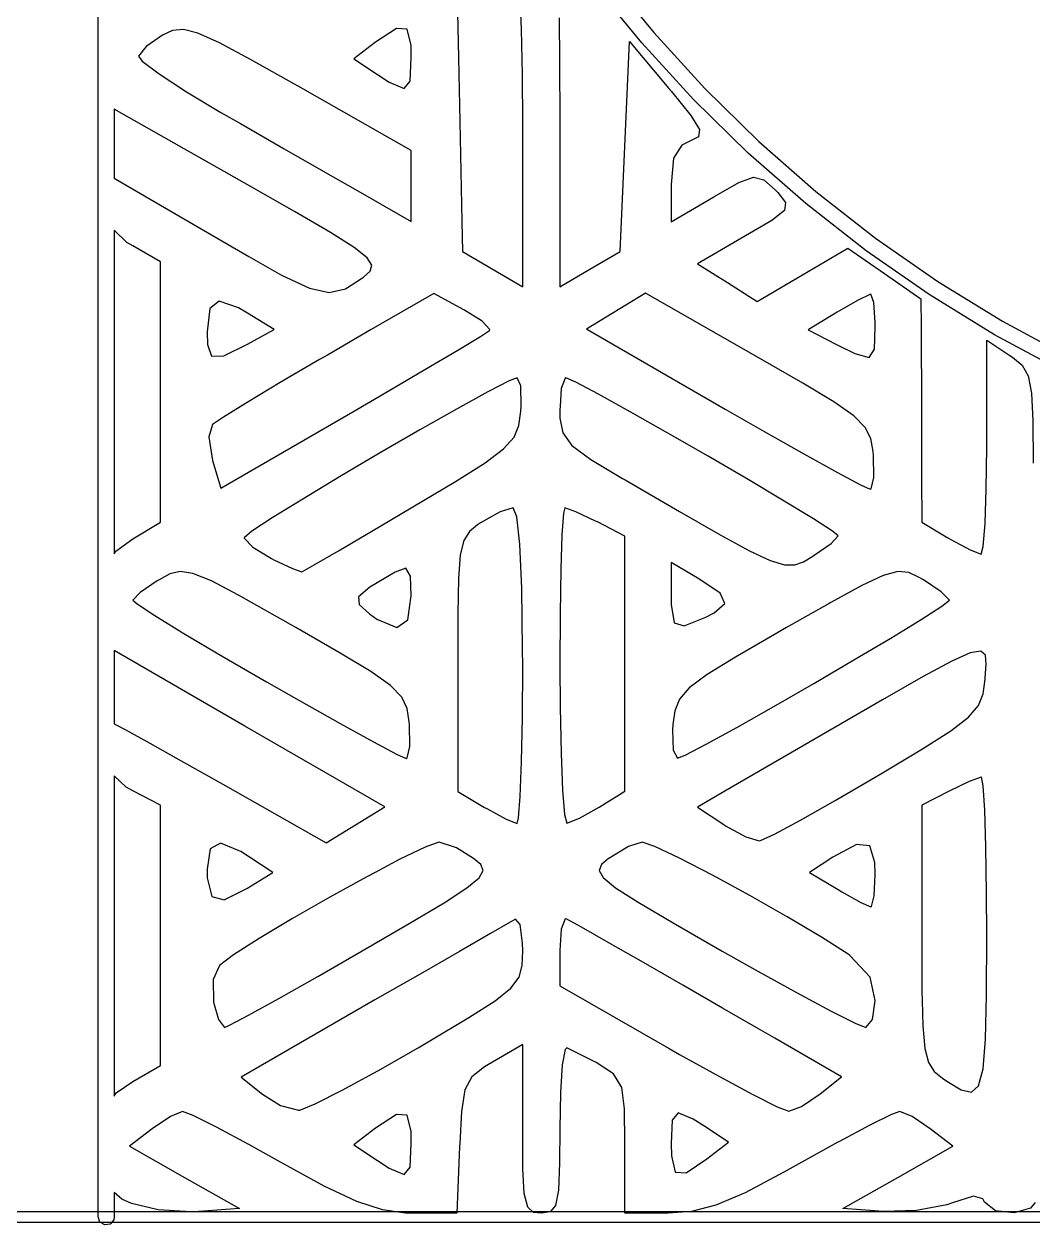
# Model space of a CAD drawing. Extents: x 19 to 403, y -177 to -75.
# Drawn here: x 155.93 to 165.23, y -177.08 to -166.02 of the extents above; entities that cross this region are included whole.
import ezdxf

# ---------------------------------------------------------------- set-up
doc = ezdxf.new("R2010")
doc.units = 0
doc.layers.add('BLACK', color=7, linetype='CONTINUOUS')

msp = doc.modelspace()

# ---------------------------------------------------------------- linework, layer by layer
at = {"layer": 'BLACK', "linetype": 'CONTINUOUS'}
for p, q in [((156.616, -177.009), (156.616, -81.759)), ((161.294, -165.556), (161.736, -166.097)), ((159.925, -165.715), (159.937, -166.327)), ((160.517, -166.065), (160.503, -165.732)), ((161.626, -166.192), (161.18, -165.644)), ((160.864, -165.961), (160.869, -166.365)), ((157.302, -166.078), (157.209, -166.121)), ((157.402, -166.068), (157.302, -166.078)), ((157.537, -166.102), (157.402, -166.068)), ((159.365, -166.058), (159.174, -166.186)), ((159.465, -166.064), (159.365, -166.058)), ((159.5, -166.215), (159.465, -166.064)), ((160.526, -166.49), (160.517, -166.065)), ((157.209, -166.121), (157.061, -166.224)), ((157.734, -166.191), (157.537, -166.102)), ((158.021, -166.344), (157.734, -166.191)), ((159.174, -166.186), (158.973, -166.34)), ((161.427, -168.114), (161.512, -166.179)), ((161.512, -166.179), (161.876, -166.611)), ((162.102, -166.713), (161.626, -166.192)), ((161.736, -166.097), (162.207, -166.613)), ((157.061, -166.224), (156.988, -166.315)), ((159.502, -166.327), (159.5, -166.215)), ((156.988, -166.315), (157.023, -166.36)), ((157.023, -166.36), (157.179, -166.478)), ((158.427, -166.572), (158.021, -166.344)), ((158.973, -166.34), (159.192, -166.483)), ((159.492, -166.543), (159.502, -166.327)), ((159.937, -166.327), (159.949, -166.915)), ((160.869, -166.365), (160.87, -166.912)), ((157.179, -166.478), (157.431, -166.642)), ((159.192, -166.483), (159.3, -166.553)), ((160.529, -166.927), (160.526, -166.49)), ((158.461, -166.591), (158.427, -166.572)), ((159.501, -167.183), (158.461, -166.591)), ((159.3, -166.553), (159.438, -166.612)), ((159.438, -166.612), (159.492, -166.543)), ((161.876, -166.611), (161.901, -166.641)), ((162.207, -166.613), (162.705, -167.101)), ((157.431, -166.642), (157.749, -166.833)), ((161.901, -166.641), (162.079, -166.861)), ((162.607, -167.207), (162.102, -166.713)), ((157.962, -167.482), (156.766, -166.803)), ((156.766, -166.803), (156.766, -167.439)), ((157.749, -166.833), (157.928, -166.936)), ((157.928, -166.936), (158.331, -167.167)), ((159.949, -166.915), (159.967, -167.837)), ((160.529, -168.438), (160.529, -166.927)), ((160.87, -166.912), (160.871, -168.438)), ((162.079, -166.861), (162.158, -166.989)), ((162.15, -167.057), (162.068, -167.097)), ((162.158, -166.989), (162.15, -167.057)), ((158.331, -167.167), (158.713, -167.386)), ((159.502, -167.51), (159.501, -167.183)), ((161.994, -167.133), (161.918, -167.255)), ((162.068, -167.097), (161.994, -167.133)), ((162.705, -167.101), (163.231, -167.561)), ((161.918, -167.255), (161.897, -167.496)), ((163.138, -167.673), (162.607, -167.207)), ((158.713, -167.386), (159.011, -167.556)), ((156.766, -167.439), (157.044, -167.601)), ((158.425, -167.745), (157.962, -167.482)), ((159.502, -167.837), (159.502, -167.51)), ((161.897, -167.496), (161.897, -167.84)), ((162.291, -167.609), (162.52, -167.479)), ((162.52, -167.479), (162.657, -167.428)), ((162.657, -167.428), (162.751, -167.453)), ((162.751, -167.453), (162.855, -167.547)), ((157.044, -167.601), (157.058, -167.609)), ((157.058, -167.609), (157.323, -167.764)), ((159.011, -167.556), (159.502, -167.837)), ((161.897, -167.84), (162.291, -167.609)), ((162.855, -167.547), (162.879, -167.571)), ((162.879, -167.571), (162.952, -167.661)), ((163.231, -167.561), (163.781, -167.991)), ((158.757, -167.939), (158.425, -167.745)), ((162.941, -167.735), (162.825, -167.827)), ((162.952, -167.661), (162.941, -167.735)), ((163.695, -168.108), (163.138, -167.673)), ((157.323, -167.764), (157.662, -167.961)), ((159.967, -167.837), (159.973, -168.114)), ((162.825, -167.827), (162.582, -167.971)), ((156.881, -168.03), (156.766, -167.916)), ((156.766, -167.916), (156.766, -170.898)), ((157.662, -167.961), (158.004, -168.16)), ((158.975, -168.076), (158.757, -167.939)), ((156.936, -168.063), (156.881, -168.03)), ((157.192, -168.209), (156.936, -168.063)), ((159.096, -168.172), (158.975, -168.076)), ((162.582, -167.971), (162.14, -168.226)), ((163.781, -167.991), (164.354, -168.389)), ((158.004, -168.16), (158.307, -168.331)), ((159.14, -168.24), (159.096, -168.172)), ((159.973, -168.114), (160.529, -168.438)), ((161.149, -168.276), (161.427, -168.114)), ((163.107, -168.329), (163.524, -168.084)), ((163.524, -168.084), (163.862, -168.317)), ((164.275, -168.511), (163.695, -168.108)), ((157.193, -170.609), (157.192, -168.209)), ((159.062, -168.349), (159.123, -168.294)), ((159.123, -168.294), (159.14, -168.24)), ((160.871, -168.438), (161.149, -168.276)), ((162.14, -168.226), (162.415, -168.401)), ((158.307, -168.331), (158.563, -168.451)), ((158.897, -168.457), (159.052, -168.357)), ((159.052, -168.357), (159.062, -168.349)), ((162.415, -168.401), (162.691, -168.575)), ((162.691, -168.575), (163.107, -168.329)), ((163.862, -168.317), (164.199, -168.551)), ((164.354, -168.389), (164.949, -168.755)), ((158.563, -168.451), (158.747, -168.491)), ((158.747, -168.491), (158.897, -168.457)), ((159.709, -168.5), (159.132, -168.834)), ((159.987, -168.65), (159.709, -168.5)), ((161.66, -168.499), (161.118, -168.828)), ((162.698, -169.09), (161.66, -168.499)), ((163.729, -168.51), (163.614, -168.565)), ((163.738, -168.508), (163.729, -168.51)), ((163.765, -168.583), (163.738, -168.508)), ((164.876, -168.881), (164.275, -168.511)), ((157.733, -168.57), (157.645, -168.64)), ((157.911, -168.634), (157.733, -168.57)), ((163.614, -168.565), (163.428, -168.672)), ((163.778, -168.769), (163.765, -168.583)), ((164.199, -168.551), (164.2, -168.807)), ((157.645, -168.64), (157.621, -168.855)), ((157.994, -168.683), (157.911, -168.634)), ((158.239, -168.834), (157.994, -168.683)), ((160.156, -168.757), (159.987, -168.65)), ((163.428, -168.672), (163.159, -168.835)), ((157.994, -168.967), (158.239, -168.834)), ((159.132, -168.834), (158.729, -169.068)), ((160.139, -168.897), (160.223, -168.842)), ((160.226, -168.832), (160.156, -168.757)), ((160.223, -168.842), (160.226, -168.832)), ((161.118, -168.828), (161.125, -168.832)), ((161.125, -168.832), (162.396, -169.566)), ((163.159, -168.835), (163.422, -168.971)), ((163.771, -169.014), (163.778, -168.807)), ((163.778, -168.807), (163.778, -168.769)), ((164.2, -168.807), (164.203, -169.58)), ((164.949, -168.755), (165.563, -169.087)), ((157.621, -168.855), (157.624, -168.971)), ((159.932, -169.022), (160.139, -168.897)), ((164.805, -169.917), (164.805, -168.932)), ((164.805, -168.932), (165.018, -169.072)), ((165.498, -169.217), (164.876, -168.881)), ((157.624, -168.971), (157.663, -169.079)), ((157.775, -169.074), (157.994, -168.967)), ((158.729, -169.068), (158.658, -169.109)), ((159.628, -169.202), (159.932, -169.022)), ((163.422, -168.971), (163.589, -169.054)), ((163.589, -169.054), (163.721, -169.09)), ((163.721, -169.09), (163.771, -169.014)), ((165.018, -169.072), (165.042, -169.087)), ((157.663, -169.079), (157.775, -169.074)), ((158.658, -169.109), (158.295, -169.322)), ((163.11, -169.326), (162.698, -169.09)), ((165.042, -169.087), (165.131, -169.161)), ((165.131, -169.161), (165.187, -169.259)), ((159.252, -169.423), (159.628, -169.202)), ((160.477, -169.278), (160.403, -169.306)), ((160.511, -169.353), (160.477, -169.278)), ((160.92, -169.28), (160.885, -169.377)), ((160.927, -169.278), (160.92, -169.28)), ((161.02, -169.318), (160.927, -169.278)), ((165.187, -169.259), (165.218, -169.418)), ((158.295, -169.322), (157.989, -169.505)), ((160.403, -169.306), (160.208, -169.407)), ((160.516, -169.538), (160.511, -169.353)), ((160.885, -169.377), (160.873, -169.538)), ((161.228, -169.428), (161.02, -169.318)), ((163.396, -169.499), (163.11, -169.326)), ((157.989, -169.505), (157.771, -169.641)), ((158.965, -169.59), (159.252, -169.423)), ((160.208, -169.407), (159.924, -169.563)), ((161.52, -169.59), (161.228, -169.428)), ((163.58, -169.628), (163.396, -169.499)), ((165.218, -169.418), (165.23, -169.674)), ((157.749, -170.295), (158.965, -169.59)), ((159.924, -169.563), (159.582, -169.757)), ((160.494, -169.716), (160.512, -169.586)), ((160.512, -169.586), (160.516, -169.538)), ((160.873, -169.538), (160.871, -169.573)), ((160.871, -169.573), (160.872, -169.65)), ((161.867, -169.787), (161.52, -169.59)), ((162.396, -169.566), (162.739, -169.763)), ((164.203, -169.58), (164.205, -170.195)), ((157.671, -169.709), (157.637, -169.822)), ((157.771, -169.641), (157.671, -169.709)), ((160.449, -169.824), (160.494, -169.716)), ((160.872, -169.65), (160.899, -169.785)), ((163.686, -169.734), (163.58, -169.628)), ((163.738, -169.837), (163.686, -169.734)), ((165.23, -169.674), (165.232, -170.065)), ((157.637, -169.822), (157.671, -170.039)), ((159.582, -169.757), (159.211, -169.972)), ((160.353, -169.932), (160.449, -169.824)), ((160.899, -169.785), (160.983, -169.901)), ((162.239, -170.001), (161.867, -169.787)), ((162.739, -169.763), (163.121, -169.979)), ((163.759, -169.957), (163.738, -169.837)), ((160.182, -170.061), (160.353, -169.932)), ((160.983, -169.901), (161.156, -170.029)), ((163.762, -169.992), (163.759, -169.957)), ((164.8, -170.305), (164.805, -169.917)), ((157.671, -170.039), (157.749, -170.295)), ((159.211, -169.972), (158.841, -170.19)), ((159.911, -170.232), (160.182, -170.061)), ((161.156, -170.029), (161.448, -170.204)), ((162.606, -170.216), (162.239, -170.001)), ((163.121, -169.979), (163.43, -170.15)), ((163.766, -170.195), (163.762, -169.992)), ((163.43, -170.15), (163.642, -170.263)), ((158.841, -170.19), (158.502, -170.395)), ((159.517, -170.467), (159.911, -170.232)), ((161.448, -170.204), (161.474, -170.219)), ((161.474, -170.219), (161.974, -170.509)), ((162.939, -170.414), (162.606, -170.216)), ((163.642, -170.263), (163.731, -170.304)), ((163.74, -170.3), (163.766, -170.195)), ((164.205, -170.195), (164.206, -170.609)), ((158.502, -170.395), (158.222, -170.568)), ((163.731, -170.304), (163.74, -170.3)), ((164.789, -170.621), (164.8, -170.305)), ((159.138, -170.691), (159.502, -170.476)), ((159.502, -170.476), (159.517, -170.467)), ((160.44, -170.475), (160.321, -170.513)), ((160.476, -170.56), (160.44, -170.475)), ((160.918, -170.475), (160.905, -170.526)), ((161.019, -170.511), (160.918, -170.475)), ((161.2, -170.597), (161.019, -170.511)), ((161.974, -170.509), (162.349, -170.723)), ((163.208, -170.578), (162.939, -170.414)), ((156.937, -170.761), (157.193, -170.609)), ((158.222, -170.568), (158.033, -170.692)), ((160.141, -170.613), (160.114, -170.631)), ((160.321, -170.513), (160.141, -170.613)), ((160.503, -170.809), (160.476, -170.56)), ((160.905, -170.526), (160.891, -170.723)), ((161.217, -170.606), (161.2, -170.597)), ((161.469, -170.736), (161.217, -170.606)), ((163.383, -170.691), (163.208, -170.578)), ((164.206, -170.609), (164.416, -170.733)), ((164.773, -170.831), (164.789, -170.621)), ((158.033, -170.692), (157.963, -170.751)), ((158.831, -170.871), (159.138, -170.691)), ((160.038, -170.693), (159.986, -170.776)), ((160.114, -170.631), (160.038, -170.693)), ((160.891, -170.723), (160.88, -171.041)), ((162.349, -170.723), (162.62, -170.871)), ((163.436, -170.733), (163.383, -170.691)), ((156.779, -170.874), (156.937, -170.761)), ((157.963, -170.751), (157.964, -170.756)), ((157.964, -170.756), (158.043, -170.838)), ((158.043, -170.838), (158.215, -170.943)), ((159.986, -170.776), (159.954, -170.91)), ((160.521, -171.218), (160.503, -170.809)), ((161.469, -173.087), (161.469, -170.736)), ((163.214, -170.913), (163.371, -170.803)), ((163.371, -170.803), (163.436, -170.733)), ((164.416, -170.733), (164.454, -170.756)), ((164.454, -170.756), (164.473, -170.767)), ((164.473, -170.767), (164.652, -170.863)), ((164.754, -170.903), (164.773, -170.831)), ((156.766, -170.898), (156.779, -170.874)), ((158.215, -170.943), (158.235, -170.954)), ((158.235, -170.954), (158.408, -171.036)), ((158.609, -171), (158.831, -170.871)), ((159.954, -170.91), (159.937, -171.126)), ((162.62, -170.871), (162.81, -170.96)), ((163.115, -170.972), (163.201, -170.921)), ((163.201, -170.921), (163.214, -170.913)), ((164.652, -170.863), (164.754, -170.903)), ((157.373, -171.062), (157.278, -171.085)), ((157.491, -171.08), (157.373, -171.062)), ((158.408, -171.036), (158.493, -171.065)), ((158.493, -171.065), (158.5, -171.062)), ((158.5, -171.062), (158.609, -171)), ((159.452, -171.033), (159.353, -171.068)), ((159.494, -171.105), (159.452, -171.033)), ((160.88, -171.041), (160.873, -171.452)), ((162.153, -171.13), (161.897, -170.979)), ((161.897, -170.979), (161.897, -171.283)), ((162.81, -170.96), (162.942, -171.001)), ((162.942, -171.001), (163.036, -171.002)), ((163.036, -171.002), (163.115, -170.972)), ((163.986, -171.063), (163.852, -171.1)), ((164.086, -171.072), (163.986, -171.063)), ((157.162, -171.149), (157.003, -171.257)), ((157.178, -171.139), (157.162, -171.149)), ((157.278, -171.085), (157.178, -171.139)), ((157.66, -171.149), (157.491, -171.08)), ((157.91, -171.28), (157.66, -171.149)), ((159.353, -171.068), (159.12, -171.206)), ((159.502, -171.285), (159.494, -171.105)), ((159.937, -171.126), (159.934, -171.285)), ((162.349, -171.262), (162.153, -171.13)), ((163.852, -171.1), (163.655, -171.191)), ((164.181, -171.116), (164.086, -171.072)), ((164.221, -171.139), (164.181, -171.116)), ((164.386, -171.249), (164.221, -171.139)), ((157.003, -171.257), (156.938, -171.327)), ((158.269, -171.482), (157.91, -171.28)), ((159.12, -171.206), (159.015, -171.296)), ((159.471, -171.508), (159.502, -171.285)), ((159.934, -171.285), (159.931, -171.453)), ((160.528, -171.78), (160.521, -171.218)), ((161.897, -171.283), (161.898, -171.367)), ((162.393, -171.356), (162.349, -171.262)), ((163.655, -171.191), (163.367, -171.348)), ((164.46, -171.324), (164.386, -171.249)), ((156.938, -171.327), (156.976, -171.36)), ((156.976, -171.36), (157.139, -171.467)), ((159.015, -171.296), (159.021, -171.367)), ((159.021, -171.367), (159.118, -171.453)), ((161.898, -171.367), (161.924, -171.534)), ((162.293, -171.444), (162.393, -171.356)), ((163.353, -171.356), (162.96, -171.579)), ((163.367, -171.348), (163.353, -171.356)), ((164.201, -171.505), (164.391, -171.383)), ((164.391, -171.383), (164.461, -171.327)), ((164.461, -171.327), (164.46, -171.324)), ((157.139, -171.467), (157.408, -171.632)), ((158.439, -171.579), (158.269, -171.482)), ((159.118, -171.453), (159.186, -171.501)), ((159.186, -171.501), (159.369, -171.579)), ((159.931, -171.453), (159.93, -171.92)), ((160.873, -171.452), (160.871, -171.929)), ((162.017, -171.564), (162.218, -171.483)), ((162.218, -171.483), (162.293, -171.444)), ((163.921, -171.675), (164.201, -171.505)), ((158.847, -171.814), (158.439, -171.579)), ((159.369, -171.579), (159.471, -171.508)), ((161.924, -171.534), (162.017, -171.564)), ((162.96, -171.579), (162.872, -171.629)), ((157.408, -171.632), (157.76, -171.841)), ((162.872, -171.629), (162.49, -171.85)), ((163.581, -171.877), (163.921, -171.675)), ((157.97, -172.486), (156.766, -171.791)), ((156.766, -171.791), (156.766, -172.465)), ((159.129, -171.985), (158.847, -171.814)), ((160.529, -171.929), (160.528, -171.78)), ((164.653, -171.813), (164.482, -171.889)), ((164.751, -171.796), (164.653, -171.813)), ((164.794, -171.833), (164.751, -171.796)), ((164.801, -171.917), (164.794, -171.833)), ((157.76, -171.841), (158.169, -172.079)), ((159.93, -171.92), (159.93, -173.089)), ((160.526, -172.406), (160.529, -171.929)), ((160.871, -171.929), (160.873, -172.311)), ((162.49, -171.85), (162.229, -172.012)), ((163.212, -172.093), (163.581, -171.877)), ((164.482, -171.889), (164.219, -172.031)), ((164.79, -172.042), (164.801, -171.917)), ((159.31, -172.114), (159.129, -171.985)), ((162.229, -172.012), (162.064, -172.135)), ((164.219, -172.031), (163.844, -172.245)), ((164.772, -172.188), (164.789, -172.055)), ((164.789, -172.055), (164.79, -172.042)), ((158.169, -172.079), (158.467, -172.249)), ((159.414, -172.22), (159.31, -172.114)), ((162.064, -172.135), (161.973, -172.239)), ((162.842, -172.306), (163.212, -172.093)), ((158.467, -172.249), (158.846, -172.462)), ((159.464, -172.324), (159.414, -172.22)), ((161.973, -172.239), (161.93, -172.345)), ((163.844, -172.245), (163.34, -172.537)), ((164.729, -172.298), (164.772, -172.188)), ((159.484, -172.446), (159.464, -172.324)), ((160.873, -172.311), (160.882, -172.738)), ((161.93, -172.345), (161.913, -172.473)), ((162.501, -172.498), (162.842, -172.306)), ((164.638, -172.405), (164.729, -172.298)), ((156.766, -172.465), (156.865, -172.518)), ((159.259, -173.231), (157.97, -172.486)), ((158.846, -172.462), (159.154, -172.632)), ((159.486, -172.473), (159.484, -172.446)), ((159.49, -172.675), (159.486, -172.473)), ((160.518, -172.817), (160.526, -172.406)), ((161.913, -172.473), (161.91, -172.525)), ((162.219, -172.653), (162.501, -172.498)), ((164.474, -172.531), (164.638, -172.405)), ((156.865, -172.518), (157.092, -172.644)), ((161.91, -172.525), (161.917, -172.708)), ((163.34, -172.537), (162.392, -173.087)), ((164.212, -172.697), (164.474, -172.531)), ((157.092, -172.644), (157.403, -172.818)), ((159.154, -172.632), (159.366, -172.744)), ((159.465, -172.78), (159.49, -172.675)), ((161.917, -172.708), (161.956, -172.781)), ((162.027, -172.753), (162.219, -172.653)), ((163.83, -172.926), (164.212, -172.697)), ((157.403, -172.818), (157.767, -173.023)), ((159.366, -172.744), (159.456, -172.784)), ((159.456, -172.784), (159.465, -172.78)), ((160.506, -173.135), (160.518, -172.817)), ((160.882, -172.738), (160.896, -173.077)), ((161.956, -172.781), (162.027, -172.753)), ((163.778, -172.956), (163.83, -172.926)), ((156.874, -173.049), (156.766, -172.946)), ((156.766, -172.946), (156.766, -175.896)), ((156.937, -173.084), (156.874, -173.049)), ((157.767, -173.023), (158.717, -173.561)), ((163.408, -173.172), (163.778, -172.956)), ((164.644, -172.996), (164.458, -173.086)), ((164.754, -172.956), (164.644, -172.996)), ((164.758, -172.955), (164.754, -172.956)), ((164.773, -173.036), (164.758, -172.955)), ((164.786, -173.26), (164.773, -173.036)), ((157.193, -173.216), (156.937, -173.084)), ((159.93, -173.089), (160.178, -173.236)), ((160.491, -173.332), (160.506, -173.135)), ((160.896, -173.077), (160.914, -173.3)), ((161.234, -173.233), (161.469, -173.087)), ((162.392, -173.087), (162.139, -173.233)), ((164.458, -173.086), (164.206, -173.216)), ((157.193, -175.614), (157.193, -173.216)), ((158.717, -173.561), (159.259, -173.231)), ((160.178, -173.236), (160.197, -173.247)), ((160.197, -173.247), (160.376, -173.343)), ((161.053, -173.334), (161.234, -173.233)), ((162.139, -173.233), (162.381, -173.393)), ((163.089, -173.352), (163.408, -173.172)), ((164.206, -173.216), (164.206, -174.407)), ((164.797, -173.6), (164.786, -173.26)), ((160.376, -173.343), (160.478, -173.383)), ((160.478, -173.383), (160.491, -173.332)), ((160.914, -173.3), (160.935, -173.381)), ((160.935, -173.381), (160.937, -173.38)), ((160.937, -173.38), (161.053, -173.334)), ((162.849, -173.481), (163.089, -173.352)), ((162.381, -173.393), (162.398, -173.404)), ((162.398, -173.404), (162.585, -173.507)), ((162.72, -173.542), (162.849, -173.481)), ((157.744, -173.565), (157.648, -173.617)), ((157.931, -173.643), (157.744, -173.565)), ((159.631, -173.601), (159.398, -173.714)), ((159.755, -173.556), (159.631, -173.601)), ((159.758, -173.556), (159.755, -173.556)), ((159.918, -173.607), (159.758, -173.556)), ((160.076, -173.706), (159.918, -173.607)), ((161.503, -173.595), (161.322, -173.706)), ((161.63, -173.556), (161.503, -173.595)), ((161.747, -173.596), (161.63, -173.556)), ((161.975, -173.704), (161.747, -173.596)), ((162.585, -173.507), (162.709, -173.545)), ((162.709, -173.545), (162.72, -173.542)), ((163.606, -173.576), (163.387, -173.694)), ((163.727, -173.589), (163.606, -173.576)), ((163.774, -173.742), (163.727, -173.589)), ((164.803, -174.027), (164.797, -173.6)), ((157.648, -173.617), (157.621, -173.805)), ((158.012, -173.694), (157.931, -173.643)), ((158.226, -173.834), (158.012, -173.694)), ((159.398, -173.714), (159.17, -173.834)), ((160.142, -173.762), (160.076, -173.706)), ((161.321, -173.706), (161.256, -173.763)), ((161.322, -173.706), (161.321, -173.706)), ((162.278, -173.861), (161.975, -173.704)), ((163.387, -173.694), (163.173, -173.834)), ((157.621, -173.805), (157.623, -173.885)), ((160.129, -173.884), (160.166, -173.817)), ((160.166, -173.817), (160.142, -173.762)), ((161.256, -173.763), (161.233, -173.817)), ((161.233, -173.817), (161.233, -173.817)), ((161.233, -173.817), (161.269, -173.883)), ((163.778, -173.853), (163.774, -173.742)), ((157.623, -173.885), (157.664, -174.057)), ((157.988, -173.982), (158.226, -173.834)), ((159.093, -173.875), (158.752, -174.063)), ((159.17, -173.834), (159.093, -173.875)), ((160.015, -173.978), (160.129, -173.884)), ((161.269, -173.883), (161.383, -173.976)), ((162.621, -174.048), (162.278, -173.861)), ((163.173, -173.834), (163.435, -173.993)), ((163.768, -174.051), (163.778, -173.853)), ((157.777, -174.086), (157.988, -173.982)), ((159.805, -174.114), (160.015, -173.978)), ((161.383, -173.976), (161.592, -174.11)), ((162.967, -174.245), (162.621, -174.048)), ((163.435, -173.993), (163.469, -174.014)), ((163.469, -174.014), (163.645, -174.112)), ((163.743, -174.15), (163.768, -174.051)), ((164.805, -174.409), (164.803, -174.027)), ((157.664, -174.057), (157.777, -174.086)), ((158.752, -174.063), (158.409, -174.26)), ((159.482, -174.306), (159.805, -174.114)), ((161.592, -174.11), (161.915, -174.299)), ((163.645, -174.112), (163.738, -174.153)), ((163.738, -174.153), (163.743, -174.15)), ((158.409, -174.26), (158.102, -174.443)), ((160.464, -174.264), (160.413, -174.293)), ((160.505, -174.315), (160.464, -174.264)), ((160.921, -174.263), (160.885, -174.356)), ((160.935, -174.264), (160.921, -174.263)), ((161.071, -174.34), (160.935, -174.264)), ((163.281, -174.432), (162.967, -174.245)), ((159.05, -174.557), (159.482, -174.306)), ((160.413, -174.293), (160.231, -174.398)), ((160.527, -174.487), (160.505, -174.315)), ((160.885, -174.356), (160.871, -174.554)), ((161.318, -174.481), (161.071, -174.34)), ((161.915, -174.299), (162.368, -174.559)), ((158.102, -174.443), (157.865, -174.595)), ((160.231, -174.398), (159.946, -174.562)), ((160.529, -174.556), (160.527, -174.487)), ((161.642, -174.666), (161.318, -174.481)), ((163.527, -174.589), (163.281, -174.432)), ((164.206, -174.407), (164.206, -174.475)), ((164.206, -174.475), (164.208, -174.93)), ((164.803, -174.967), (164.805, -174.409)), ((157.865, -174.595), (157.734, -174.693)), ((158.64, -174.793), (159.05, -174.557)), ((159.946, -174.562), (159.583, -174.771)), ((160.524, -174.692), (160.529, -174.556)), ((160.871, -174.554), (160.871, -174.556)), ((160.871, -174.556), (160.871, -174.88)), ((162.368, -174.559), (162.669, -174.729)), ((163.543, -174.6), (163.527, -174.589)), ((163.732, -174.8), (163.543, -174.6)), ((157.734, -174.693), (157.678, -174.822)), ((160.496, -174.799), (160.524, -174.692)), ((162.004, -174.874), (161.642, -174.666)), ((157.678, -174.822), (157.68, -175.029)), ((158.282, -174.995), (158.64, -174.793)), ((159.583, -174.771), (159.168, -175.01)), ((160.421, -174.901), (160.496, -174.799)), ((162.669, -174.729), (163.053, -174.942)), ((163.778, -175.014), (163.732, -174.8)), ((160.274, -175.018), (160.421, -174.901)), ((160.871, -174.88), (161.878, -175.457)), ((162.37, -175.084), (162.004, -174.874)), ((164.208, -174.93), (164.21, -175.014)), ((157.68, -175.029), (157.727, -175.191)), ((159.168, -175.01), (157.936, -175.72)), ((158.003, -175.15), (158.282, -174.995)), ((160.033, -175.172), (160.274, -175.018)), ((163.053, -174.942), (163.37, -175.112)), ((163.753, -175.191), (163.778, -175.014)), ((164.21, -175.014), (164.216, -175.247)), ((164.794, -175.372), (164.803, -174.967)), ((157.827, -175.242), (158.003, -175.15)), ((162.702, -175.276), (162.37, -175.084)), ((163.37, -175.112), (163.591, -175.224)), ((157.727, -175.191), (157.78, -175.263)), ((157.78, -175.263), (157.827, -175.242)), ((159.674, -175.386), (160.033, -175.172)), ((163.591, -175.224), (163.691, -175.264)), ((163.691, -175.264), (163.753, -175.191)), ((164.216, -175.247), (164.235, -175.456)), ((162.853, -175.363), (162.702, -175.276)), ((163.467, -175.717), (162.853, -175.363)), ((164.772, -175.644), (164.794, -175.372)), ((159.195, -175.663), (159.566, -175.45)), ((159.566, -175.45), (159.674, -175.386)), ((160.529, -175.42), (160.251, -175.582)), ((160.529, -176.197), (160.529, -175.42)), ((160.92, -175.467), (160.894, -175.606)), ((160.935, -175.452), (160.92, -175.467)), ((161.206, -175.586), (160.935, -175.452)), ((161.878, -175.457), (161.974, -175.511)), ((164.235, -175.456), (164.268, -175.587)), ((160.251, -175.582), (160.176, -175.626)), ((161.365, -175.691), (161.206, -175.586)), ((161.974, -175.511), (162.341, -175.716)), ((164.268, -175.587), (164.32, -175.668)), ((156.937, -175.76), (157.193, -175.614)), ((158.867, -175.841), (159.195, -175.663)), ((160.176, -175.626), (160.061, -175.718)), ((160.894, -175.606), (160.877, -175.862)), ((161.443, -175.817), (161.365, -175.691)), ((164.32, -175.668), (164.381, -175.717)), ((164.73, -175.8), (164.772, -175.644)), ((156.784, -175.865), (156.937, -175.76)), ((157.936, -175.72), (158.13, -175.877)), ((160.061, -175.718), (159.996, -175.839)), ((161.468, -176.013), (161.443, -175.817)), ((162.341, -175.716), (162.651, -175.882)), ((163.271, -175.876), (163.467, -175.717)), ((164.381, -175.717), (164.396, -175.73)), ((164.396, -175.73), (164.437, -175.759)), ((164.437, -175.759), (164.569, -175.838)), ((164.665, -175.858), (164.73, -175.8)), ((156.766, -175.896), (156.784, -175.865)), ((158.13, -175.877), (158.298, -175.981)), ((158.616, -175.967), (158.867, -175.841)), ((159.996, -175.839), (159.965, -176.037)), ((160.877, -175.862), (160.871, -176.198)), ((162.651, -175.882), (162.874, -175.993)), ((163.099, -175.991), (163.271, -175.876)), ((164.569, -175.838), (164.665, -175.858)), ((157.394, -176.036), (157.283, -176.084)), ((157.494, -176.075), (157.394, -176.036)), ((158.298, -175.981), (158.464, -176.025)), ((158.464, -176.025), (158.474, -176.024)), ((158.474, -176.024), (158.616, -175.967)), ((159.965, -176.037), (159.949, -176.333)), ((161.469, -176.328), (161.468, -176.013)), ((162.874, -175.993), (162.98, -176.034)), ((162.98, -176.034), (163.099, -175.991)), ((164.005, -176.036), (163.928, -176.065)), ((164.119, -176.085), (164.005, -176.036)), ((157.283, -176.084), (157.114, -176.198)), ((157.708, -176.183), (157.494, -176.075)), ((159.365, -176.064), (159.174, -176.192)), ((159.465, -176.07), (159.365, -176.064)), ((159.5, -176.221), (159.465, -176.07)), ((161.907, -176.118), (161.897, -176.333)), ((161.961, -176.049), (161.907, -176.118)), ((162.099, -176.108), (161.961, -176.049)), ((162.207, -176.177), (162.099, -176.108)), ((163.928, -176.065), (163.728, -176.163)), ((164.285, -176.198), (164.119, -176.085)), ((157.114, -176.198), (156.906, -176.357)), ((158.005, -176.341), (157.708, -176.183)), ((159.174, -176.192), (158.973, -176.346)), ((159.502, -176.333), (159.5, -176.221)), ((160.531, -176.565), (160.529, -176.197)), ((160.871, -176.198), (160.869, -176.511)), ((162.426, -176.321), (162.207, -176.177)), ((163.728, -176.163), (163.442, -176.316)), ((164.493, -176.357), (164.285, -176.198)), ((156.906, -176.357), (157.413, -176.645)), ((158.298, -176.504), (158.005, -176.341)), ((158.973, -176.346), (159.192, -176.489)), ((159.492, -176.549), (159.502, -176.333)), ((159.948, -176.359), (159.922, -176.975)), ((159.949, -176.333), (159.948, -176.359)), ((161.469, -176.347), (161.469, -176.328)), ((161.469, -176.975), (161.469, -176.347)), ((161.897, -176.333), (161.899, -176.446)), ((162.226, -176.475), (162.426, -176.321)), ((163.432, -176.321), (163.102, -176.504)), ((163.442, -176.316), (163.432, -176.321)), ((163.986, -176.645), (164.493, -176.357)), ((161.899, -176.446), (161.935, -176.597)), ((162.034, -176.603), (162.226, -176.475)), ((158.7, -176.725), (158.298, -176.504)), ((159.192, -176.489), (159.3, -176.559)), ((159.3, -176.559), (159.438, -176.618)), ((159.438, -176.618), (159.492, -176.549)), ((160.544, -176.794), (160.531, -176.565)), ((160.869, -176.511), (160.858, -176.763)), ((161.935, -176.597), (162.034, -176.603)), ((162.935, -176.597), (162.578, -176.786)), ((163.102, -176.504), (162.935, -176.597)), ((157.413, -176.645), (157.92, -176.932)), ((163.479, -176.932), (163.986, -176.645)), ((156.835, -176.844), (156.766, -176.785)), ((156.766, -176.785), (156.766, -177.009)), ((159, -176.866), (158.7, -176.725)), ((160.575, -176.918), (160.544, -176.794)), ((160.858, -176.763), (160.831, -176.902)), ((162.578, -176.786), (162.308, -176.901)), ((164.682, -176.816), (164.49, -176.878)), ((164.77, -176.843), (164.682, -176.816)), ((156.925, -176.884), (156.835, -176.844)), ((157.169, -176.943), (156.925, -176.884)), ((159.236, -176.944), (159, -176.866)), ((160.63, -176.967), (160.575, -176.918)), ((160.831, -176.902), (160.781, -176.962)), ((162.308, -176.901), (162.085, -176.959)), ((164.437, -176.897), (164.157, -176.951)), ((164.49, -176.878), (164.437, -176.897)), ((164.785, -176.872), (164.77, -176.843)), ((164.886, -176.952), (164.785, -176.872)), ((165.208, -176.928), (165.057, -176.971)), ((165.251, -176.877), (165.208, -176.928)), ((34.2947, -176.955), (184.25, -176.961)), ((156.633, -177.057), (156.616, -177.009)), ((156.761, -177.035), (156.728, -177.074)), ((156.766, -177.009), (156.761, -177.035)), ((157.47, -176.962), (157.169, -176.943)), ((157.545, -176.959), (157.47, -176.962)), ((157.92, -176.932), (157.545, -176.959)), ((159.45, -176.973), (159.236, -176.944)), ((159.525, -176.975), (159.45, -176.973)), ((159.922, -176.975), (159.525, -176.975)), ((160.7, -176.975), (160.63, -176.967)), ((160.781, -176.962), (160.7, -176.975)), ((161.87, -176.975), (161.469, -176.975)), ((162.085, -176.959), (161.87, -176.975)), ((163.854, -176.959), (163.479, -176.932)), ((164.157, -176.951), (163.854, -176.959)), ((165.057, -176.971), (164.886, -176.952)), ((184.25, -177.061), (34.2947, -177.055)), ((156.678, -177.083), (156.633, -177.057)), ((156.728, -177.074), (156.678, -177.083))]:
    msp.add_line(p, q, dxfattribs=at)

doc.saveas('drawing.dxf')
